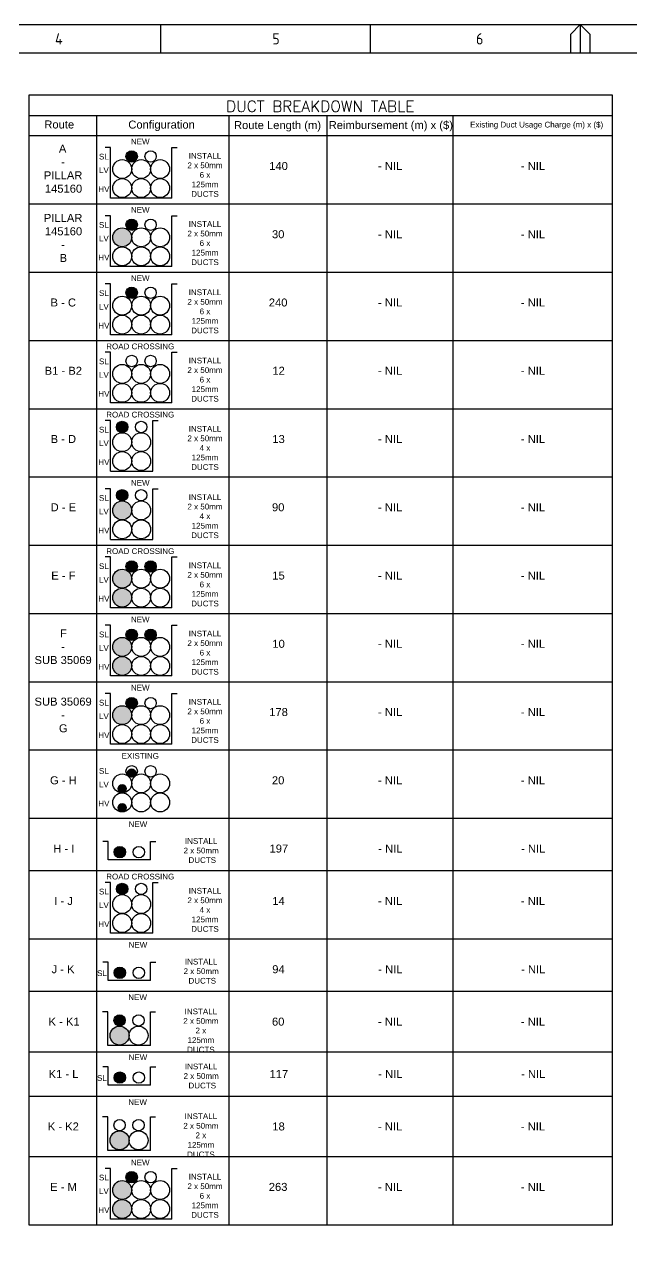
# Paper-space layout 'SHEET (5)' of a CAD drawing. Header units: metres. Extents: x -9 to 1337, y -9 to 581.
# Drawn here: x 234 to 423.6, y 200.1 to 581 of the extents above; entities that cross this region are included whole.
import ezdxf
from ezdxf.enums import TextEntityAlignment as Align

# ---------------------------------------------------------------- set-up
doc = ezdxf.new("R2010")
doc.units = ezdxf.units.M
doc.linetypes.add('Cable Exist UG', pattern=[8.2, 4, -1.2, 1.8, -1.2])
doc.linetypes.add('IE Trench LV', pattern=[6.5, 5, -1.5])
doc.layers.get('0').update_dxf_attribs({"color": 6})
doc.layers.add('Notes', color=7, linetype='Continuous')
doc.layers.add('UG_Details_SP_MISC', color=7, linetype='Continuous')
doc.styles.add('Elec', font='romand__.ttf')
doc.styles.add('iecISOCP', font='isocp.shx')
doc.styles.get("Standard").update_dxf_attribs({"font": 'arial.ttf'})

# ---------------------------------------------------------------- blocks, each defined once
blk = doc.blocks.new('A1_FRAME_TITLE')
at = {"layer": 'Notes', "linetype": 'Continuous'}
for p, q in [((285.67, 574.39), (285.67, 583.39)), ((351.17, 574.39), (351.17, 583.39)), ((413.68, 580.39), (416.68, 583.39)), ((416.68, 583.39), (416.68, 574.39)), ((416.68, 583.39), (419.68, 580.39)), ((413.68, 574.39), (413.68, 580.39)), ((419.68, 580.39), (419.68, 574.39))]:
    blk.add_line(p, q, dxfattribs=at)
at = {"layer": 'Notes', "color": 3, "linetype": 'Continuous', "flags": 128}
blk.add_lwpolyline([(824.37, 574.39), (149.5, 574.39)], dxfattribs=at)
blk.add_attdef('DRAFT_NUM', (29.9, 23.29), '', height=2.5, rotation=90)
at = {"layer": 'Notes', "color": 7, "style": 'iecISOCP'}
for s, p in [('4', (252.67, 577.12)), ('5', (320.5, 577.12)), ('6', (384.13, 577.12))]:
    blk.add_text(s, height=3.5, dxfattribs=at).set_placement(p)
at = {"layer": 'Notes', "color": 7, "style": 'iecISOCP', "flags": 8}
blk.add_attdef('VERSION_NO', text='', height=2.5, rotation=90, dxfattribs=at).set_placement((302.04, 43.81), align=Align.MIDDLE_CENTER)
at = {"layer": 'Notes', "color": 7, "style": 'iecISOCP'}
for tag, p in [('CAP_NO', (513.19, 43.46)), ('IE_NUM', (513.05, 37.81)), ('REF_No_1', (335.24, 32.31)), ('REF_1', (362.52, 32.31)), ('HV_SWITCH', (513.46, 32.16)), ('GEN_WO', (441.71, 31.76)), ('REF_No_2', (335.24, 26.31)), ('REF_2', (362.52, 26.31)), ('OH_WO', (441.71, 25.81)), ('UBD_REF', (513.05, 25.83)), ('REF_No_3', (335.24, 20.31)), ('REF_3', (362.52, 20.31)), ('UG_WO', (441.71, 20.05)), ('GIS_MAP_No', (513.05, 20.04)), ('REF_No_4', (335.24, 14.31)), ('REF_4', (362.52, 14.31)), ('SUB_WO', (441.71, 13.81)), ('HV_OP_DIAG', (513.33, 14.2)), ('LGA', (512.95, 7.78))]:
    blk.add_attdef(tag, p, '', height=2.5, dxfattribs=at)
at = {"layer": 'Notes', "style": 'iecISOCP'}
for tag, p in [('T1', (684.37, 39.47)), ('T2', (684.37, 34.35)), ('T3', (684.37, 28.92)), ('T4', (684.37, 23.66)), ('T5', (684.37, 18.23)), ('T6', (684.37, 12.97))]:
    blk.add_attdef(tag, text='', height=3.5, dxfattribs=at).set_placement(p, align=Align.CENTER)
at = {"layer": 'Notes', "color": 7, "style": 'iecISOCP'}
for tag, p in [('scale', (567.76, 33.27)), ('DRAWN', (567.76, 24.93)), ('DATE', (567.76, 16.88)), ('DESIGN', (605.62, 9.15))]:
    blk.add_attdef(tag, text='', height=2.5, dxfattribs=at).set_placement(p, align=Align.CENTER)
at = {"layer": 'Notes', "color": 4, "style": 'iecISOCP'}
blk.add_attdef('NUM', text='', height=7, dxfattribs=at).set_placement((792.37, 20.12), align=Align.MIDDLE_CENTER)
at = {"layer": 'Notes', "color": 1, "style": 'iecISOCP'}
blk.add_attdef('REV', text='', height=5, dxfattribs=at).set_placement((820.05, 17.1), align=Align.CENTER)
at = {"layer": 'Notes', "color": 7, "style": 'iecISOCP'}
for tag, p in [('NS', (790.71, 8.12)), ('SHTS', (805.41, 8.12))]:
    blk.add_attdef(tag, text='', height=2.5, dxfattribs=at).set_placement(p, align=Align.MIDDLE)
at = {"layer": 'Notes', "style": 'iecISOCP'}
blk.add_attdef('ExportID', (9.08, 2.39), '', height=2.5, dxfattribs=at)
at = {"layer": 'Notes', "style": 'iecISOCP', "flags": 1}
for tag, p in [('ProjectType', (14.17, -26.8)), ('ProjectNumber', (23.56, -26.82)), ('DrawingNumber', (35.51, -26.8)), ('ProjectDescription', (47.56, -26.83)), ('ExportDate', (60.28, -26.79)), ('ExportUserName', (69.15, -26.8)), ('DesignerCompanyName', (81.48, -26.79)), ('ExportAreaOfInterest', (97.1, -26.81)), ('GIS_SUCCESS', (112, -26.78)), ('CAD_SUCCESS', (121.79, -26.78)), ('DEPOTCODE', (132.11, -26.88)), ('ExportCategories', (140.08, -26.8)), ('Comments', (154.38, -26.88))]:
    blk.add_attdef(tag, p, '', height=1, dxfattribs=at)

psp = doc.layouts.new('SHEET (5)')

# ---------------------------------------------------------------- hatches: boundary and pattern name
at = {"layer": 'Notes'}
h = psp.add_hatch(color=256, dxfattribs=at)
h.dxf.hatch_style = 1
h.paths.add_polyline_path([(261.60137, 514.46529, 1), (267.52167, 514.46529, 1)])
h = psp.add_hatch(color=256, dxfattribs=at)
h.dxf.hatch_style = 1
h.paths.add_polyline_path([(261.60137, 429.17032, 1), (267.52167, 429.17032, 1)])
h = psp.add_hatch(color=256, dxfattribs=at)
h.dxf.hatch_style = 1
h.paths.add_polyline_path([(269.29776, 411.63548, 1), (265.74558, 411.63548, 1)])
h = psp.add_hatch(color=256, dxfattribs=at)
h.dxf.hatch_style = 1
h.paths.add_polyline_path([(271.66587, 411.63548, 1), (275.21805, 411.63548, 1)])
h = psp.add_hatch(color=256, dxfattribs=at)
h.dxf.hatch_style = 1
h.paths.add_polyline_path([(267.52167, 407.84657, 1), (261.60137, 407.84657, 1)])
h = psp.add_hatch(color=0, dxfattribs=at)
h.dxf.hatch_style = 1
h.paths.add_polyline_path([(267.52167, 401.92627, 1), (261.60137, 401.92627, 1)])
h = psp.add_hatch(color=256, dxfattribs=at)
h.dxf.hatch_style = 1
h.paths.add_polyline_path([(267.52167, 386.52283, 1), (261.60137, 386.52283, 1)])
h = psp.add_hatch(color=256, dxfattribs=at)
h.dxf.hatch_style = 1
h.paths.add_polyline_path([(269.29776, 390.31174, 1), (265.74558, 390.31174, 1)])
h = psp.add_hatch(color=256, dxfattribs=at)
h.dxf.hatch_style = 1
h.paths.add_polyline_path([(271.66587, 390.31174, 1), (275.21805, 390.31174, 1)])
h = psp.add_hatch(color=0, dxfattribs=at)
h.dxf.hatch_style = 1
h.paths.add_polyline_path([(261.60137, 380.60253, 1), (267.52167, 380.60253, 1)])
h = psp.add_hatch(color=256, dxfattribs=at)
h.dxf.hatch_style = 1
h.paths.add_polyline_path([(269.29776, 368.98799, 1), (265.74558, 368.98799, 1)])
h = psp.add_hatch(color=256, dxfattribs=at)
h.dxf.hatch_style = 1
h.paths.add_polyline_path([(267.52167, 365.19908, 1), (261.60137, 365.19908, 1)])
h = psp.add_hatch(color=256, dxfattribs=at)
h.dxf.hatch_style = 1
h.paths.add_polyline_path([(266.24709, 347.16274, 1), (268.79625, 347.16274, 1)])
h = psp.add_hatch(color=256, dxfattribs=at)
h.dxf.hatch_style = 1
h.paths.add_polyline_path([(263.28694, 342.22269, 1), (265.8361, 342.22269, 1)])
h = psp.add_hatch(color=256, dxfattribs=at)
h.dxf.hatch_style = 1
h.paths.add_polyline_path([(263.28694, 336.30239, 1), (265.8361, 336.30239, 1)])
h = psp.add_hatch(color=0, dxfattribs=at)
h.dxf.hatch_style = 1
h.paths.add_polyline_path([(265.61151, 322.4252, 1), (262.05933, 322.4252, 1)])
h = psp.add_hatch(color=256, dxfattribs=at)
h.dxf.hatch_style = 1
h.paths.add_polyline_path([(266.33761, 310.91657, 1), (262.78543, 310.91657, 1)])
h = psp.add_hatch(color=256, dxfattribs=at)
h.dxf.hatch_style = 1
h.paths.add_polyline_path([(262.05933, 284.73019, 1), (265.61151, 284.73019, 1)])
h = psp.add_hatch(color=256, dxfattribs=at)
h.dxf.hatch_style = 1
h.paths.add_polyline_path([(261.97333, 269.86049, 1), (265.52551, 269.86049, 1)])
h = psp.add_hatch(color=256, dxfattribs=at)
h.dxf.hatch_style = 1
h.paths.add_polyline_path([(260.78927, 265.12425, 1), (266.70957, 265.12425, 1)])
h = psp.add_hatch(color=256, dxfattribs=at)
h.dxf.hatch_style = 1
h.paths.add_polyline_path([(262.05933, 251.98768, 1), (265.61151, 251.98768, 1)])
h = psp.add_hatch(color=256, dxfattribs=at)
h.dxf.hatch_style = 1
h.paths.add_polyline_path([(260.78927, 232.38174, 1), (266.70957, 232.38174, 1)])
h = psp.add_hatch(color=256, dxfattribs=at)
h.dxf.hatch_style = 1
h.paths.add_polyline_path([(267.52167, 216.85546, 1), (261.60137, 216.85546, 1)])
h = psp.add_hatch(color=0, dxfattribs=at)
h.dxf.hatch_style = 1
h.paths.add_polyline_path([(267.52167, 210.93517, 1), (261.60137, 210.93517, 1)])
at = {"layer": 'UG_Details_SP_MISC', "linetype": 'Cable Exist UG'}
h = psp.add_hatch(color=7, dxfattribs=at)
h.dxf.hatch_style = 1
h.paths.add_polyline_path([(269.29776, 539.74987, 1), (265.74558, 539.74987, 1)])
h = psp.add_hatch(color=7, dxfattribs=at)
h.dxf.hatch_style = 1
h.paths.add_polyline_path([(269.29776, 518.42612, 1), (265.74558, 518.42612, 1)])
h = psp.add_hatch(color=7, dxfattribs=at)
h.dxf.hatch_style = 1
h.paths.add_polyline_path([(269.29776, 497.16441, 1), (265.74558, 497.16441, 1)])
h = psp.add_hatch(color=7, dxfattribs=at)
h.dxf.hatch_style = 1
h.paths.add_polyline_path([(266.33761, 455.2303, 1), (262.78543, 455.2303, 1)])
h = psp.add_hatch(color=7, dxfattribs=at)
h.dxf.hatch_style = 1
h.paths.add_polyline_path([(266.33761, 433.90655, 1), (262.78543, 433.90655, 1)])
h = psp.add_hatch(color=7, dxfattribs=at)
h.dxf.hatch_style = 1
h.paths.add_polyline_path([(269.29776, 220.88675, 1), (265.74558, 220.88675, 1)])

# ---------------------------------------------------------------- linework, layer by layer
at = {"layer": 'Notes'}
for p, q in [((235.37241, 558.91008), (235.37241, 205.98269)), ((417.64023, 558.91008), (235.37241, 558.91008)), ((417.64023, 205.98269), (417.64023, 558.91008)), ((256.54497, 552.54995), (256.54497, 205.98269)), ((297.81184, 552.54995), (297.81184, 205.98269)), ((328.41317, 552.54995), (328.41317, 205.98269)), ((367.78436, 552.54995), (367.78436, 205.98269)), ((235.45841, 524.91627), (417.64023, 524.91627)), ((235.45841, 503.59253), (417.64023, 503.59253)), ((235.45841, 482.26878), (417.64023, 482.26878)), ((235.45841, 460.94504), (417.64023, 460.94504)), ((235.45841, 439.62129), (417.64023, 439.62129)), ((235.45841, 418.29755), (417.64023, 418.29755)), ((235.45841, 396.9738), (417.64023, 396.9738)), ((235.45841, 375.65006), (417.64023, 375.65006)), ((235.45841, 354.32631), (417.64023, 354.32631)), ((235.45841, 333.00257), (417.64023, 333.00257)), ((235.45841, 316.63131), (417.59649, 316.63131)), ((235.45841, 316.63131), (417.72623, 316.63131)), ((235.45841, 295.30756), (417.64023, 295.30756)), ((235.45841, 278.93631), (417.59649, 278.93631)), ((235.45841, 278.93631), (417.72623, 278.93631)), ((235.37241, 260.04896), (417.64023, 260.04896)), ((235.45841, 246.19379), (417.59649, 246.19379)), ((235.45841, 246.19379), (417.72623, 246.19379)), ((235.37241, 227.30644), (417.64023, 227.30644))]:
    psp.add_line(p, q, dxfattribs=at)
at = {"layer": 'Notes', "color": 3, "linetype": 'Continuous'}
psp.add_lwpolyline([(-9.08156, 581.00396), (824.27082, 581.00396), (824.27082, -5.41686), (-9.08156, -5.41686)], close=True, dxfattribs=at)
at = {"layer": 'Notes'}
for points in [[(235.37241, 552.54995), (417.64023, 552.54995)], [(235.37221, 546.24002), (417.64023, 546.24002)]]:
    psp.add_lwpolyline(points, dxfattribs=at)
at = {"layer": 'Notes', "flags": 128}
for points in [[(260.8861, 526.70861), (260.8861, 542.56657), (259.24444, 542.56657)], [(280.07753, 526.70861), (280.07753, 542.56657), (281.7192, 542.56657)], [(280.07753, 526.70861), (260.8861, 526.70861)], [(260.8861, 505.38486), (260.8861, 521.24283), (259.24444, 521.24283)], [(280.07753, 505.38486), (280.07753, 521.24283), (281.7192, 521.24283)], [(280.07753, 505.38486), (260.8861, 505.38486)], [(260.8861, 484.06112), (260.8861, 499.91908), (259.24444, 499.91908)], [(280.07753, 484.06112), (280.07753, 499.91908), (281.7192, 499.91908)], [(280.07753, 484.06112), (260.8861, 484.06112)], [(260.8861, 462.73737), (260.8861, 478.59534), (259.24444, 478.59534)], [(280.07753, 462.73737), (280.07753, 478.59534), (281.7192, 478.59534)], [(280.07753, 462.73737), (260.8861, 462.73737)], [(260.8861, 441.41363), (260.8861, 457.27159), (259.24444, 457.27159)], [(274.15724, 441.41363), (274.15724, 457.27159), (275.7989, 457.27159)], [(260.8861, 441.41363), (274.15724, 441.41363)], [(260.8861, 420.08988), (260.8861, 435.94785), (259.24444, 435.94785)], [(274.15724, 420.08988), (274.15724, 435.94785), (275.7989, 435.94785)], [(260.8861, 420.08988), (274.15724, 420.08988)], [(260.8861, 398.76614), (260.8861, 414.6241), (259.24444, 414.6241)], [(280.07753, 398.76614), (280.07753, 414.6241), (281.7192, 414.6241)], [(280.07753, 398.76614), (260.8861, 398.76614)], [(260.8861, 377.44239), (260.8861, 393.30036), (259.24444, 393.30036)], [(280.07753, 377.44239), (280.07753, 393.30036), (281.7192, 393.30036)], [(280.07753, 377.44239), (260.8861, 377.44239)], [(260.8861, 356.11865), (260.8861, 371.97661), (259.24444, 371.97661)], [(280.07753, 356.11865), (280.07753, 371.97661), (281.7192, 371.97661)], [(280.07753, 356.11865), (260.8861, 356.11865)], [(260.16, 320.01646), (260.16, 325.77773), (258.51834, 325.77773)], [(273.43114, 320.01646), (273.43114, 325.77773), (275.0728, 325.77773)], [(273.43114, 320.01646), (260.16, 320.01646)], [(260.8861, 297.0999), (260.8861, 312.95787), (259.24444, 312.95787)], [(274.15724, 297.0999), (274.15724, 312.95787), (275.7989, 312.95787)], [(274.15724, 297.0999), (260.8861, 297.0999)], [(260.16, 282.32146), (260.16, 288.08272), (258.51834, 288.08272)], [(273.43114, 282.32146), (273.43114, 288.08272), (275.0728, 288.08272)], [(273.43114, 282.32146), (260.16, 282.32146)], [(260.074, 261.96412), (260.074, 272.51578), (258.43234, 272.51578)], [(273.34514, 261.96412), (273.34514, 272.51578), (274.9868, 272.51578)], [(273.34514, 261.96412), (260.074, 261.96412)], [(260.16, 249.57894), (260.16, 255.34021), (258.51834, 255.34021)], [(273.43114, 249.57894), (273.43114, 255.34021), (275.0728, 255.34021)], [(273.43114, 249.57894), (260.16, 249.57894)], [(260.074, 229.2216), (260.074, 239.77326), (258.43234, 239.77326)], [(273.34514, 229.2216), (273.34514, 239.77326), (274.9868, 239.77326)], [(273.34514, 229.2216), (260.074, 229.2216)], [(260.8861, 207.77503), (260.8861, 223.633), (259.24444, 223.633)], [(280.07753, 207.77503), (280.07753, 223.633), (281.7192, 223.633)], [(235.37241, 205.98269), (417.64023, 205.98269)], [(280.07753, 207.77503), (260.8861, 207.77503)]]:
    psp.add_lwpolyline(points, dxfattribs=at)
at = {"layer": 'Notes'}
for centre, radius in [((267.52167, 539.74987), 1.77609), ((273.44196, 539.74987), 1.77609), ((264.56152, 535.78904), 2.96015), ((270.48182, 535.78904), 2.96015), ((276.40211, 535.78904), 2.96015), ((264.56152, 529.86874), 2.96015), ((270.48182, 529.86874), 2.96015), ((276.40211, 529.86874), 2.96015), ((267.52167, 518.42612), 1.77609), ((273.44196, 518.42612), 1.77609), ((264.56152, 514.46529), 2.96015), ((270.48182, 514.46529), 2.96015), ((276.40211, 514.46529), 2.96015), ((264.56152, 508.545), 2.96015), ((270.48182, 508.545), 2.96015), ((276.40211, 508.545), 2.96015), ((264.56152, 493.14155), 2.96015), ((267.52167, 497.16441), 1.77609), ((270.48182, 493.14155), 2.96015), ((273.44196, 497.16441), 1.77609), ((276.40211, 493.14155), 2.96015), ((264.56152, 487.22125), 2.96015), ((270.48182, 487.22125), 2.96015), ((276.40211, 487.22125), 2.96015), ((267.52167, 475.84067), 1.77609), ((273.44196, 475.84067), 1.77609), ((264.56152, 471.8178), 2.96015), ((270.48182, 471.8178), 2.96015), ((276.40211, 471.8178), 2.96015), ((264.56152, 465.89751), 2.96015), ((270.48182, 465.89751), 2.96015), ((276.40211, 465.89751), 2.96015), ((264.56152, 450.49406), 2.96015), ((264.56152, 455.2303), 1.77609), ((270.48182, 450.49406), 2.96015), ((270.48182, 455.2303), 1.77609), ((264.56152, 444.57376), 2.96015), ((270.48182, 444.57376), 2.96015), ((264.56152, 433.90655), 1.77609), ((270.48182, 433.90655), 1.77609), ((264.56152, 429.17032), 2.96015), ((270.48182, 429.17032), 2.96015), ((264.56152, 423.25002), 2.96015), ((270.48182, 423.25002), 2.96015), ((267.52167, 411.63548), 1.77609), ((273.44196, 411.63548), 1.77609), ((264.56152, 407.84657), 2.96015), ((270.48182, 407.84657), 2.96015), ((276.40211, 407.84657), 2.96015), ((264.56152, 401.92627), 2.96015), ((270.48182, 401.92627), 2.96015), ((276.40211, 401.92627), 2.96015), ((264.56152, 386.52283), 2.96015), ((267.52167, 390.31174), 1.77609), ((270.48182, 386.52283), 2.96015), ((273.44196, 390.31174), 1.77609), ((276.40211, 386.52283), 2.96015), ((264.56152, 380.60253), 2.96015), ((270.48182, 380.60253), 2.96015), ((276.40211, 380.60253), 2.96015), ((267.52167, 368.98799), 1.77609), ((273.44196, 368.98799), 1.77609), ((264.56152, 365.19908), 2.96015), ((270.48182, 365.19908), 2.96015), ((276.40211, 365.19908), 2.96015), ((264.56152, 359.27878), 2.96015), ((270.48182, 359.27878), 2.96015), ((276.40211, 359.27878), 2.96015), ((264.56152, 343.87534), 2.96015), ((267.52167, 347.66425), 1.77609), ((267.52167, 347.16274), 1.27458), ((270.48182, 343.87534), 2.96015), ((273.44196, 347.66425), 1.77609), ((276.40211, 343.87534), 2.96015), ((264.56152, 342.22269), 1.27458), ((264.56152, 337.95504), 2.96015), ((270.48182, 337.95504), 2.96015), ((276.40211, 337.95504), 2.96015), ((264.56152, 336.30239), 1.27458), ((263.83542, 322.4252), 1.77609), ((269.75572, 322.4252), 1.77609), ((264.56152, 310.91657), 1.77609), ((270.48182, 310.91657), 1.77609), ((264.56152, 306.18033), 2.96015), ((270.48182, 306.18033), 2.96015), ((264.56152, 300.26004), 2.96015), ((270.48182, 300.26004), 2.96015), ((263.83542, 284.73019), 1.77609), ((269.75572, 284.73019), 1.77609), ((263.74942, 269.86049), 1.77609), ((269.66972, 269.86049), 1.77609), ((263.74942, 265.12425), 2.96015), ((269.66972, 265.12425), 2.96015), ((263.83542, 251.98768), 1.77609), ((269.75572, 251.98768), 1.77609), ((263.74942, 237.11797), 1.77609), ((269.66972, 237.11797), 1.77609), ((263.74942, 232.38174), 2.96015), ((269.66972, 232.38174), 2.96015), ((267.52167, 220.88675), 1.77609), ((273.44196, 220.88675), 1.77609), ((264.56152, 216.85546), 2.96015), ((270.48182, 216.85546), 2.96015), ((276.40211, 216.85546), 2.96015), ((264.56152, 210.93517), 2.96015), ((270.48182, 210.93517), 2.96015), ((276.40211, 210.93517), 2.96015)]:
    psp.add_circle(centre, radius, dxfattribs=at)

# ---------------------------------------------------------------- block references
psp.add_blockref('A1_FRAME_TITLE', (-9.08156, -2.38995))

# ---------------------------------------------------------------- texts
at = {"layer": 'Notes', "style": 'Elec'}
psp.add_text('DUCT BREAKDOWN TABLE', height=3.5, dxfattribs=at).set_placement((326.39611, 555.41008), align=Align.MIDDLE_CENTER)
at = {"layer": 'Notes'}
for s, p in [('NEW', (270.19528, 545.28196)), ('SL', (258.84324, 540.59359)), ('LV', (258.84324, 536.34869)), ('HV', (258.84324, 530.4284)), ('NEW', (270.19528, 523.95821)), ('SL', (258.84324, 519.26985)), ('LV', (258.84324, 515.02495)), ('HV', (258.84324, 509.10465)), ('NEW', (270.19528, 502.63447)), ('SL', (258.84324, 497.9461)), ('LV', (258.84324, 493.7012)), ('HV', (258.84324, 487.78091)), ('ROAD CROSSING', (270.19528, 481.31072)), ('SL', (258.84324, 476.62236)), ('LV', (258.84324, 472.37746)), ('HV', (258.84324, 466.45716)), ('ROAD CROSSING', (270.19528, 459.98698)), ('SL', (258.84324, 455.29861)), ('LV', (258.84324, 451.05371)), ('HV', (258.84324, 445.13342)), ('NEW', (270.19528, 438.66323)), ('SL', (258.84324, 433.97487)), ('LV', (258.84324, 429.72997)), ('HV', (258.84324, 423.80967)), ('ROAD CROSSING', (270.19528, 417.33949)), ('SL', (258.84324, 412.65112)), ('LV', (258.84324, 408.40622)), ('HV', (258.84324, 402.48593)), ('NEW', (270.19528, 396.01574)), ('SL', (258.84324, 391.32738)), ('LV', (258.84324, 387.08248)), ('HV', (258.84324, 381.16218)), ('NEW', (270.19528, 374.692)), ('SL', (258.84324, 370.00363)), ('LV', (258.84324, 365.75873)), ('HV', (258.84324, 359.83844)), ('EXISTING', (270.19528, 353.36825)), ('SL', (258.84324, 348.67989)), ('LV', (258.84324, 344.43499)), ('HV', (258.84324, 338.51469)), ('NEW', (269.46918, 332.04451)), ('ROAD CROSSING', (270.19528, 315.67325)), ('SL', (258.84324, 310.98488)), ('LV', (258.84324, 306.73999)), ('HV', (258.84324, 300.81969)), ('NEW', (269.46918, 294.34951)), ('SL', (258.24473, 285.48625)), ('NEW', (269.38318, 277.97825)), ('NEW', (269.46918, 259.21941)), ('SL', (258.24473, 252.74373)), ('NEW', (269.38318, 245.23573)), ('NEW', (270.19528, 226.34838)), ('SL', (258.84324, 221.66001)), ('LV', (258.84324, 217.41512)), ('HV', (258.84324, 211.49482))]:
    psp.add_text(s, height=1.79, dxfattribs=at).set_placement(p, align=Align.TOP_CENTER)
at = {"layer": 'Notes', "attachment_point": 1}
for s, insert, char_height, width in [('{\\C7;Route}', (240.24287, 550.98875), 2.5, 21.3006789), ('{\\C7;Configuration}', (266.47311, 550.95688), 2.5, 31.8297085), ('{\\C7;Route Length (m)}', (299.47817, 550.79356), 2.5, 28.8336752), ('{\\C7;Reimbursement (m) x ($)}', (329.03378, 550.81141), 2.5, 38.7746385), ('{\\C7;Existing Duct Usage Charge (m) x ($)}', (373.20773, 550.58516), 1.79, 41.6723133), ('\\pi9.419;{\\C7;A \\P\\pi10.115;- \\P\\pi4.7251;PILLAR \\P\\pi5.0329;145160}', (235.37241, 543.43674), 2.5, 21.1725603), ('\\pi12.661;{\\C7;140}', (297.81184, 538.01938), 2.5, 30.6013355), ('\\pi16.019;{\\C7;- NIL}', (328.41317, 538.01938), 2.5, 39.3711838), ('\\pi21.261;{\\C7;- NIL}', (367.78436, 538.01938), 2.5, 49.8558719), ('\\pi4.7251;{\\C7;PILLAR \\P\\pi5.0329;145160 \\P\\pi10.115;- \\P\\pi9.6424;B}', (235.37241, 521.78358), 2.5, 21.1725603), ('\\pi13.515;{\\C7;30}', (297.81184, 516.69563), 2.5, 30.6013355), ('\\pi16.019;{\\C7;- NIL}', (328.41317, 516.69563), 2.5, 39.3711838), ('\\pi21.261;{\\C7;- NIL}', (367.78436, 516.69563), 2.5, 49.8558719), ('\\pi6.8056;{\\C7;B - C}', (235.37241, 495.37189), 2.5, 21.1725603), ('\\pi12.522;{\\C7;240}', (297.81184, 495.37189), 2.5, 30.6013355), ('\\pi16.019;{\\C7;- NIL}', (328.41317, 495.37189), 2.5, 39.3711838), ('\\pi21.261;{\\C7;- NIL}', (367.78436, 495.37189), 2.5, 49.8558719), ('\\pi4.9826;{\\C7;B1 - B2}', (235.37241, 474.04814), 2.5, 21.1725603), ('\\pi13.641;{\\C7;12}', (297.81184, 474.04814), 2.5, 30.6013355), ('\\pi16.019;{\\C7;- NIL}', (328.41317, 474.04814), 2.5, 39.3711838), ('\\pi21.261;{\\C7;- NIL}', (367.78436, 474.04814), 2.5, 49.8558719), ('\\pi6.8295;{\\C7;B - D}', (235.37241, 452.7244), 2.5, 21.1725603), ('\\pi13.628;{\\C7;13}', (297.81184, 452.7244), 2.5, 30.6013355), ('\\pi16.019;{\\C7;- NIL}', (328.41317, 452.7244), 2.5, 39.3711838), ('\\pi21.261;{\\C7;- NIL}', (367.78436, 452.7244), 2.5, 49.8558719), ('\\pi6.8371;{\\C7;D - E}', (235.37241, 431.40065), 2.5, 21.1725603), ('\\pi13.514;{\\C7;90}', (297.81184, 431.40065), 2.5, 30.6013355), ('\\pi16.019;{\\C7;- NIL}', (328.41317, 431.40065), 2.5, 39.3711838), ('\\pi21.261;{\\C7;- NIL}', (367.78436, 431.40065), 2.5, 49.8558719), ('\\pi7.0213;{\\C7;E - F}', (235.37241, 410.07691), 2.5, 21.1725603), ('\\pi13.618;{\\C7;15}', (297.81184, 410.07691), 2.5, 30.6013355), ('\\pi16.019;{\\C7;- NIL}', (328.41317, 410.07691), 2.5, 39.3711838), ('\\pi21.261;{\\C7;- NIL}', (367.78436, 410.07691), 2.5, 49.8558719), ('\\pi9.743;{\\C7;F\\P\\pi10.115;-\\P\\pi1.8098;SUB 35069}', (235.37241, 392.01408), 2.5, 21.1725603), ('\\pi13.632;{\\C7;10}', (297.81184, 388.75316), 2.5, 30.6013355), ('\\pi16.019;{\\C7;- NIL}', (328.41317, 388.75316), 2.5, 39.3711838), ('\\pi21.261;{\\C7;- NIL}', (367.78436, 388.75316), 2.5, 49.8558719), ('\\pi1.8098;{\\C7;SUB 35069\\P\\pi10.115;-\\P\\pi9.4301;G}', (235.37241, 370.69034), 2.5, 21.1725603), ('\\pi12.654;{\\C7;178}', (297.81184, 367.42942), 2.5, 30.6013355), ('\\pi16.019;{\\C7;- NIL}', (328.41317, 367.42942), 2.5, 39.3711838), ('\\pi21.261;{\\C7;- NIL}', (367.78436, 367.42942), 2.5, 49.8558719), ('\\pi6.6487;{\\C7;G - H}', (235.37241, 346.10567), 2.5, 21.1725603), ('\\pi13.493;{\\C7;20}', (297.81184, 346.10567), 2.5, 30.6013355), ('\\pi16.019;{\\C7;- NIL}', (328.41317, 346.10567), 2.5, 39.3711838), ('\\pi21.261;{\\C7;- NIL}', (367.78436, 346.10567), 2.5, 49.8558719), ('\\pi7.5849;{\\C7;H - I}', (235.45841, 324.78193), 2.5, 21.1725603), ('\\pi12.657;{\\C7;197}', (297.89784, 324.78193), 2.5, 30.6013355), ('\\pi16.019;{\\C7;- NIL}', (328.49917, 324.78193), 2.5, 39.3711838), ('\\pi21.261;{\\C7;- NIL}', (367.87036, 324.78193), 2.5, 49.8558719), ('\\pi7.9746;{\\C7;I - J}', (235.37241, 308.41067), 2.5, 21.1725603), ('\\pi13.633;{\\C7;14}', (297.81184, 308.41067), 2.5, 30.6013355), ('\\pi16.019;{\\C7;- NIL}', (328.41317, 308.41067), 2.5, 39.3711838), ('\\pi21.261;{\\C7;- NIL}', (367.78436, 308.41067), 2.5, 49.8558719), ('\\pi7.0469;{\\C7;J - K}', (235.45841, 287.08692), 2.5, 21.1725603), ('\\pi13.515;{\\C7;94}', (297.89784, 287.08692), 2.5, 30.6013355), ('\\pi16.019;{\\C7;- NIL}', (328.49917, 287.08692), 2.5, 39.3711838), ('\\pi21.261;{\\C7;- NIL}', (367.87036, 287.08692), 2.5, 49.8558719), ('\\pi6.1823;{\\C7;K - K1}', (235.37241, 270.71567), 2.5, 21.1725603), ('\\pi13.508;{\\C7;60}', (297.81184, 270.71567), 2.5, 30.6013355), ('\\pi16.019;{\\C7;- NIL}', (328.41317, 270.71567), 2.5, 39.3711838), ('\\pi21.261;{\\C7;- NIL}', (367.78436, 270.71567), 2.5, 49.8558719), ('\\pi6.1175;{\\C7;K1 - L}', (235.45841, 254.34441), 2.5, 21.1725603), ('\\pi12.657;{\\C7;117}', (297.89784, 254.34441), 2.5, 30.6013355), ('\\pi16.019;{\\C7;- NIL}', (328.49917, 254.34441), 2.5, 39.3711838), ('\\pi21.261;{\\C7;- NIL}', (367.87036, 254.34441), 2.5, 49.8558719), ('\\pi5.9538;{\\C7;K - K2}', (235.37241, 237.97315), 2.5, 21.1725603), ('\\pi13.625;{\\C7;18}', (297.81184, 237.97315), 2.5, 30.6013355), ('\\pi16.019;{\\C7;- NIL}', (328.41317, 237.97315), 2.5, 39.3711838), ('\\pi21.261;{\\C7;- NIL}', (367.78436, 237.97315), 2.5, 49.8558719), ('\\pi6.6854;{\\C7;E - M}', (235.37241, 219.0858), 2.5, 21.1725603), ('\\pi12.518;{\\C7;263}', (297.81184, 219.0858), 2.5, 30.6013355), ('\\pi16.019;{\\C7;- NIL}', (328.41317, 219.0858), 2.5, 39.3711838), ('\\pi21.261;{\\C7;- NIL}', (367.78436, 219.0858), 2.5, 49.8558719)]:
    psp.add_mtext(s, dxfattribs=dict(at, insert=insert, char_height=char_height, width=width))
at = {"layer": 'Notes', "linetype": 'IE Trench LV', "char_height": 1.79, "width": 12.2255535, "attachment_point": 2}
for s, insert in [('INSTALL\\P2 x 50mm\\P6 x 125mm DUCTS', (290.41042, 540.85821)), ('INSTALL\\P2 x 50mm\\P6 x 125mm DUCTS', (290.41042, 519.53447)), ('INSTALL\\P2 x 50mm\\P6 x 125mm DUCTS', (290.41042, 498.21072)), ('INSTALL\\P2 x 50mm\\P6 x 125mm DUCTS', (290.41042, 476.88698)), ('INSTALL\\P2 x 50mm\\P4 x 125mm DUCTS', (290.41042, 455.56323)), ('INSTALL\\P2 x 50mm\\P4 x 125mm DUCTS', (290.41042, 434.23949)), ('INSTALL\\P2 x 50mm\\P6 x 125mm DUCTS', (290.41042, 412.91574)), ('INSTALL\\P2 x 50mm\\P6 x 125mm DUCTS', (290.41042, 391.592)), ('INSTALL\\P2 x 50mm\\P6 x 125mm DUCTS', (290.41042, 370.26825)), ('INSTALL\\P2 x 50mm\\P DUCTS', (289.21176, 326.79657)), ('INSTALL\\P2 x 50mm\\P4 x 125mm DUCTS', (290.41042, 311.24951)), ('INSTALL\\P2 x 50mm\\P DUCTS', (289.21176, 289.10157)), ('INSTALL\\P2 x 50mm\\P2 x 125mm DUCTS', (289.12576, 273.5545)), ('INSTALL\\P2 x 50mm\\P DUCTS', (289.21176, 256.35906)), ('INSTALL\\P2 x 50mm\\P2 x 125mm DUCTS', (289.12576, 240.81199)), ('INSTALL\\P2 x 50mm\\P6 x 125mm DUCTS', (290.41042, 221.92464))]:
    psp.add_mtext(s, dxfattribs=dict(at, insert=insert))

doc.saveas('drawing.dxf')
